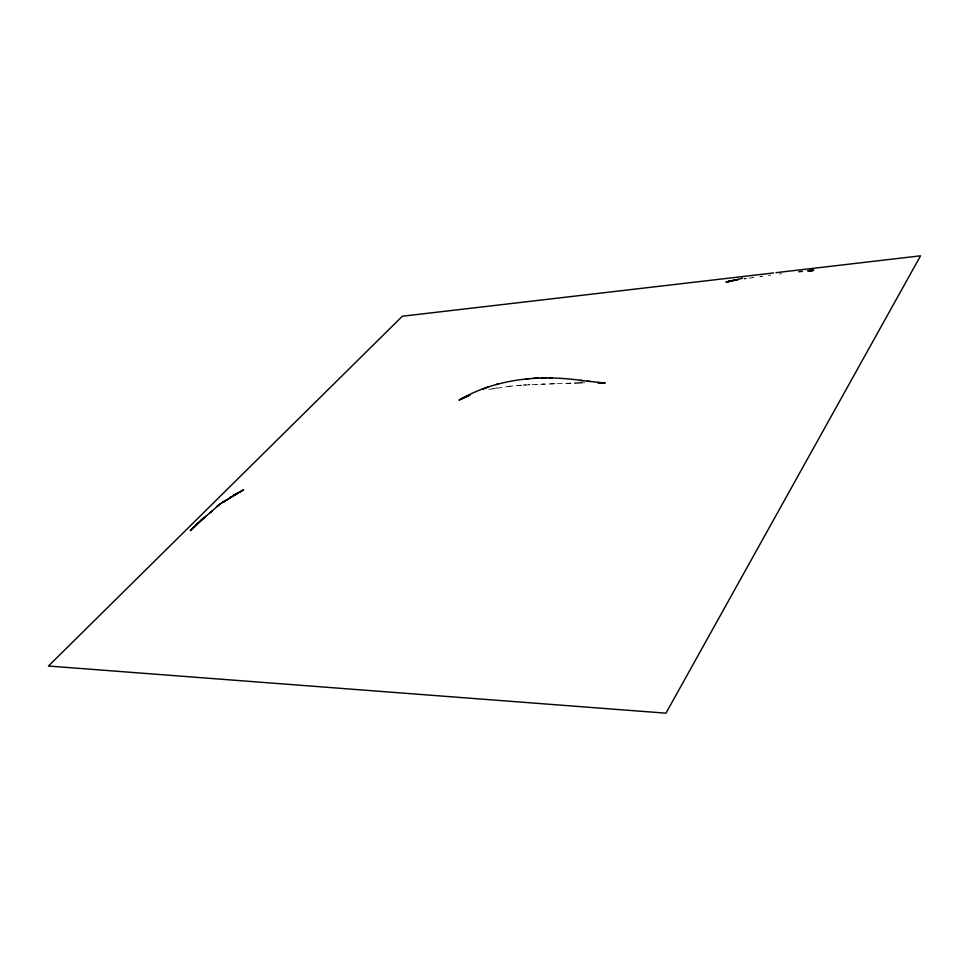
<?xml version="1.0" encoding="UTF-8"?>
<svg xmlns="http://www.w3.org/2000/svg" width="969" height="969" viewBox="0 0 969 969"><rect width="100%" height="100%" fill="white"/><g stroke="black" fill="none" stroke-linecap="round" stroke-linejoin="round"><path stroke-width="0.73" stroke-dasharray="4.84 3.63" d="M488.824 389.465L512.492 385.88M492.761 388.654L497.17 387.854M749.001 278.176L755.13 277.291L752.731 277.631M746.614 278.527L744.24 278.878L745.234 278.733M762.3 276.286L759.926 276.613L763.645 276.104M768.405 275.475L770.803 275.16M779.33 274.057L781.741 273.767M507.986 386.352L531.363 384.596L528.735 384.741M517.01 385.492L521.552 385.165M526.106 384.887L523.49 385.02L524.168 384.984M579.123 382.937L530.673 384.645M550.622 383.857L555.285 383.7M566.259 383.324L576.385 383.009M537.892 384.33L535.239 384.427L535.954 384.402M545.196 384.051L542.495 384.136L543.258 384.124M577.209 382.985L581.872 382.864M579.959 382.912L585.482 382.779L582.708 382.84"/><path stroke-width="1.45" d="M197.058 523.926L190.275 530.661L206.47 515.823M197.47 523.539L220.145 503.977L243.643 489.781L239.609 491.937M195.69 525.283L198.839 522.182M192.056 528.917L193.836 527.197M203.429 517.809L200.22 520.837M211.932 511.244L210.116 512.758L211.557 511.559M216.693 506.545L220.145 503.977M223.415 502.402L224.929 501.3M226.831 499.992L228.381 498.926M222.083 502.596L225.62 500.198M228.732 498.684L231.87 496.637M233.456 495.619L240.3 491.574M233.795 495.401L237.017 493.463M229.58 497.678L231.567 496.479M237.248 493.221L233.214 495.51M582.975 380.684C540.896 374.361 496.298 378.31 458.979 400.112L470.183 395.073M461.523 398.828L465.58 396.793L463.715 397.714M461.171 398.998L463.025 398.089M468.293 395.824L466.416 396.6M481.944 389.405L488.63 386.91M496.055 384.548L498.599 383.833M734.441 280.138L727.852 281.64L742.484 278.248M728.325 281.531L729.257 281.337L725.938 282.015L732.552 280.768L728.749 281.458M731.559 280.949L732.952 280.695M736.743 280.065L737.712 279.908L733.957 280.525M773.65 272.943L402.341 316.233L48.45 666.03L665.957 713.184L920.55 255.816L776.024 272.664M798.807 271.744L802.441 271.356M807.419 270.835L813.633 270.266L808.606 270.714L811.114 270.484M525.949 378.855L528.699 378.625M810.847 270.46L813.415 270.339L809.49 270.521M533.568 378.285L535.687 378.201M536.39 378.164L538.498 378.092M546.334 378.019L541.332 378.031M597.582 382.682L605.274 382.925L598.515 382.682L604.353 382.925L599.46 382.682L603.348 382.84M549.217 378.067L552.148 378.164L551.361 378.128M602.391 382.791L579.934 380.332M587.226 381.168L590.266 381.532M812.192 270.387L810.992 270.484L813.536 270.303L812.192 270.387"/></g></svg>
